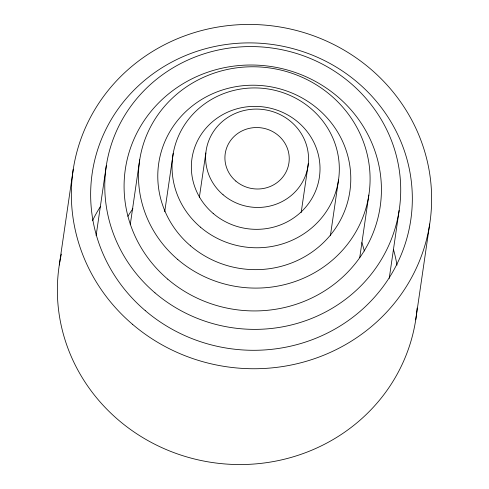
<?xml version="1.0" encoding="UTF-8"?>
<svg xmlns="http://www.w3.org/2000/svg" width="489" height="489" viewBox="0 0 489 489"><rect width="100%" height="100%" fill="white"/><g stroke="black" fill="none" stroke-linecap="round" stroke-linejoin="round"><path stroke-width="0.73" d="M59.291 264.995L73.271 169.182M96.119 235.612L106.351 165.453M130.251 224.689L139.713 159.811M164.714 211.761L173.247 153.277M199.347 197.47L205.838 152.959M301.163 212.617L308.321 163.583M330.375 235.802L338.516 179.976M359.721 257.672L368.853 195.056M389.232 278.388L399.14 210.49M415.729 319.818L429.709 224.005M417.117 308.039A180.313 171.969 8.3 0 1 211.633 462.417A180.313 171.969 8.3 0 1 61.357 254.091M92.427 220.796A160.997 153.546 8.3 0 1 100.447 206.511M393.59 249.922A160.997 153.546 8.3 0 1 396.995 265.148M127.892 216.303A128.796 122.837 8.3 0 1 132.916 208.687M361.86 242.617A128.796 122.837 8.3 0 1 364.36 251.016M132.476 324.274A180.313 171.969 8.3 0 0 428.113 232.752A180.313 171.969 8.3 0 0 193.876 32.757A180.313 171.969 8.3 0 0 132.476 324.274M145.227 310.594A160.997 153.546 8.3 0 0 409.189 228.876A160.997 153.546 8.3 0 0 200.05 50.312A160.997 153.546 8.3 0 0 145.227 310.594M154.989 292.85A148.118 141.26 8.3 0 0 397.826 217.672A148.118 141.26 8.3 0 0 205.423 53.393A148.118 141.26 8.3 0 0 154.989 292.85M167.739 279.17A128.796 122.837 8.3 0 0 378.908 213.797A128.796 122.837 8.3 0 0 211.596 70.948A128.796 122.837 8.3 0 0 167.739 279.17M177.776 259.512A115.917 110.551 8.3 0 0 367.826 200.679A115.917 110.551 8.3 0 0 217.25 72.109A115.917 110.551 8.3 0 0 177.776 259.512M190.527 245.833A96.596 92.128 8.3 0 0 348.901 196.804A96.596 92.128 8.3 0 0 223.418 89.664A96.596 92.128 8.3 0 0 190.527 245.833M200.429 227.134A83.717 79.841 8.3 0 0 337.685 184.64A83.717 79.841 8.3 0 0 228.931 91.785A83.717 79.841 8.3 0 0 200.429 227.134M213.18 213.455A64.395 61.418 8.3 0 0 318.761 180.765A64.395 61.418 8.3 0 0 235.105 109.34A64.395 61.418 8.3 0 0 213.18 213.455M223.076 194.75A51.516 49.132 8.3 0 0 307.544 168.601A51.516 49.132 8.3 0 0 240.619 111.461A51.516 49.132 8.3 0 0 223.076 194.75M235.826 181.071A32.201 30.709 8.3 0 0 288.62 164.726A32.201 30.709 8.3 0 0 246.792 129.017A32.201 30.709 8.3 0 0 235.826 181.071"/></g></svg>
